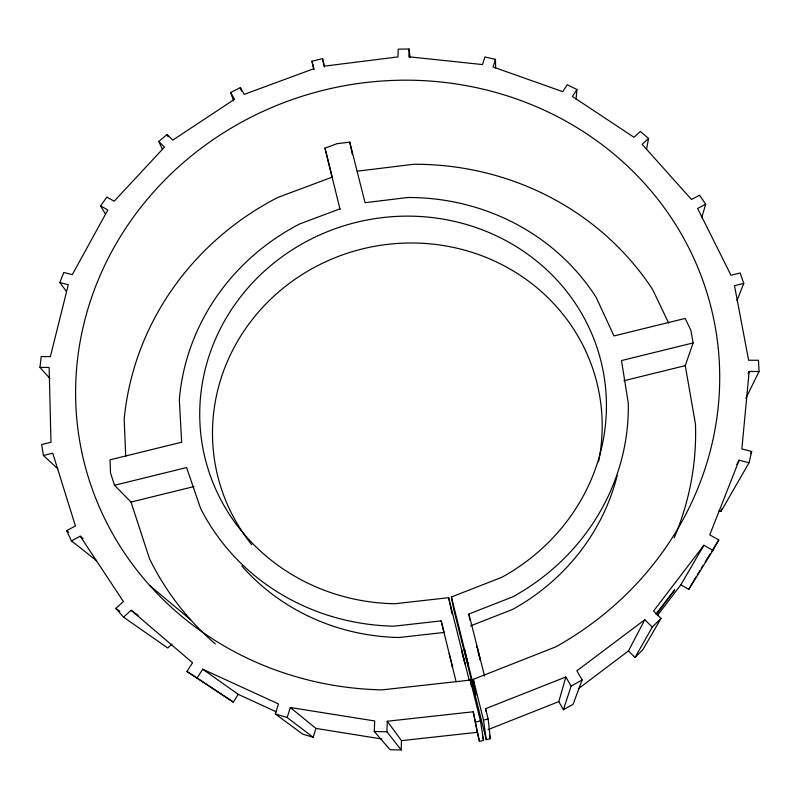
<?xml version="1.0" encoding="UTF-8"?>
<svg xmlns="http://www.w3.org/2000/svg" width="799" height="799" viewBox="0 0 799 799"><rect width="100%" height="100%" fill="white"/><g stroke="black" fill="none" stroke-linecap="round" stroke-linejoin="round"><path stroke-width="1.2" d="M290.337 707.514L315.905 728.408L313.148 737.287L287.171 717.542L290.337 707.514L374.671 720.948L374.302 731.494L390.052 749.692L401.208 749.981L401.478 740.643L387.285 721.247L473.248 711.769L479.46 741.402L483.535 740.383L480.429 720.878L470.271 680.089L382.032 689.887A322.886 304.01 -12.3 0 1 99.156 277.742A322.886 304.01 -12.3 0 1 610.296 151.111A322.886 304.01 -12.3 0 1 555.804 646.84L473.328 679.34L475.884 695.16L451.405 596.993L501.792 577.317A203.815 193.338 -12.3 0 0 537.597 261.822A203.815 193.338 -12.3 0 0 214.362 341.722A203.815 193.338 -12.3 0 0 394.826 603.754L448.639 597.682L469.193 680.299M401.208 749.981L386.946 731.804L387.285 721.247M313.947 69.643L311.96 61.223L322.496 58.657L324.374 66.137L397.972 56.909L398.252 49.139L409.088 49.019L408.838 56.789L482.506 64.569L484.923 56.989L495.48 59.356L495.6 67.985M576.049 99.406L576.928 89.528L567.24 84.724L562.746 91.675L493.073 66.956L495.48 59.356M576.928 89.528L572.434 96.489L633.967 137.278L640.379 131.455L648.578 138.497L642.166 144.349L691.505 199.49L699.534 195.236L705.677 204.214L697.637 208.479L730.965 275.246L740.194 272.978L743.749 283.405L734.501 285.682L748.623 360.229L758.491 360.279L759.05 371.525L749.152 371.475L741.862 448.938L751.699 451.495L749.023 462.771L721.127 511.24L718.95 510.661M49.987 378.526L39.95 367.41L41.188 356.584L50.367 356.634L68.295 284.754L59.815 282.536L63.8 272.469L72.27 274.676L107.835 209.967L100.544 205.862L106.896 197.133L114.187 201.208L164.504 147.106L158.781 141.483L167.051 134.502L172.784 140.115L234.546 99.276L230.661 92.504L240.339 87.62L244.234 94.372L313.817 68.714L311.96 61.223M646.501 149.393L648.578 138.497M721.127 511.24L721.667 509.003M644.803 619.714L628.473 650.925L635.045 657.477L652.284 627.085L644.803 619.714L576.858 670.82L582.121 679.959L573.113 704.269L563.425 709.722L558.811 701.612L565.872 676.973L485.572 708.713L485.862 711.17M701.822 217.358L705.677 204.214M313.148 737.287L302.651 734.081L275.295 713.946L278.481 703.939L202.716 669.212L197.073 677.971L233.318 702.121L238.252 694.361L276.314 711.849M563.425 709.722L571.125 686.131L582.121 679.959M674.206 537.747A286.881 273.727 -12.3 0 0 695.46 424.109L685.272 365.632L693.103 342.941L690.855 330.227L685.162 318.431L613.992 335.93L596.204 297.448A225.348 213.822 -12.3 0 0 407.67 197.503L365.053 202.716L349.752 142.122L337.008 143.69L324.993 148.165L340.094 209.518M736.948 300.644L743.749 283.405M749.023 462.771L739.175 460.194L709.762 534.861L718.8 539.924L712.928 550.361L688.818 589.352L680.848 584.798L657.397 615.51M748.104 373.702L749.152 371.475M745.876 398.262L759.05 371.525M736.798 464.529L739.175 460.194M688.818 589.352L694.041 580.064M750.471 453.652L751.699 451.495M712.928 550.361L703.879 545.268L653.552 611.045L661.043 618.386L642.786 649.767L635.045 657.477M680.848 584.798L703.879 545.268M694.701 579.005L695.999 576.898M697.297 574.781L699.904 570.556M701.212 568.449L703.17 565.283M705.118 562.106L710.331 553.657M711.639 551.55L718.8 539.924M233.318 702.121L186.916 671.47L192.569 662.741L131.116 610.286L123.545 617.178L115.835 608.419L123.396 601.547L80.26 536.209L71.461 540.873L66.647 530.636L75.426 525.982L52.754 453.193L43.426 455.48L41.668 444.564L50.976 442.276L49.148 367.46L39.95 367.41M655.819 614.101L674.775 589.732L656.668 614.261M652.284 627.085L661.043 618.386M171.905 644.164L167.75 647.999L123.545 617.178M578.326 688.758L628.473 650.925M488.059 729.627L558.811 701.612M469.722 619.954L468.903 614.012L512.918 596.783A225.348 213.822 -12.3 0 0 628.284 403.125L621.502 360.559L693.103 342.941M470.551 625.897L512.638 609.397A215.89 205.812 -12.3 0 0 617.178 475.535M339.905 208.869L299.705 223.92A225.348 213.822 -12.3 0 0 179.336 399.82L181.663 442.217L110.022 459.825L110.522 472.938L114.517 485.283L131.016 502.062L149.513 558.701A286.881 273.727 -12.3 0 0 215.291 643.934M475.795 722.026L480.429 720.878M488.139 718.96L490.336 738.705L486.251 739.714L483.515 720.119L488.139 718.96L485.572 708.713M114.517 485.283L186.586 467.555L200.609 508.454A225.348 213.822 -12.3 0 0 394.117 626.166L441.158 620.883L444.034 632.458L399.051 637.502A215.89 205.812 -12.3 0 1 241.797 565.972M131.016 502.062L193.987 486.561M623.899 380.743L685.272 365.632M357.153 171.206L413.483 164.274A286.881 273.727 -12.3 0 1 652.643 289.518L668.643 323.026M401.478 740.643L477.213 732.323L479.46 741.402M374.302 731.494L386.946 731.804M315.905 728.408L381.812 738.995M275.295 713.946L287.171 717.542M186.916 671.47L197.073 677.971M115.835 608.419L119.84 611.245M202.716 669.212L238.252 694.361M131.116 610.286L138.157 615.43M71.461 540.873L96.619 560.728M66.647 530.636L68.554 532.174M80.26 536.209L83.166 538.576M149.703 585.467L190.671 619.774M43.426 455.48L57.908 468.883M59.815 282.536L66.467 291.495M100.544 205.862L105.598 214.322M565.872 676.973L571.125 686.131M158.781 141.483L162.477 149.373M167.051 134.502L168.08 136.779M230.661 92.504L233.528 100.734M240.339 87.62L241.518 91.166M464.678 662.651L465.048 664.009L461.582 649.957L461.912 651.465M468.903 614.012L484.554 676.014M464.349 661.372L463.06 656.189M489.477 735.3L490.336 738.705M478.281 652.423L480.349 660.214L476.873 646.171L477.153 647.699M473.328 679.34L483.515 720.119M486.251 739.714L453.812 609.567L451.405 596.993M452.074 613.832L448.639 597.682M482.336 735.569L483.535 740.383M324.993 148.165L332.144 177.168L277.822 197.443A286.881 273.727 -12.3 0 0 124.185 419.305L125.733 456.499M452.194 665.747L452.524 667.105L449.178 653.492M441.158 620.883L456.129 681.787M462.231 652.793L462.621 654.401M477.462 649.028L477.842 650.636M322.496 58.657L324.384 67.096M349.752 142.122L352.329 154.297M473.248 711.769L477.213 732.323M470.271 680.089L471.34 686.161M409.088 49.019L410.097 57.698M251.755 544.768A195.256 186.107 -12.3 0 1 363.555 248.629A195.256 186.107 -12.3 0 1 598.591 461.572M464.359 649.267L467.824 663.32L464.359 649.267"/></g></svg>
